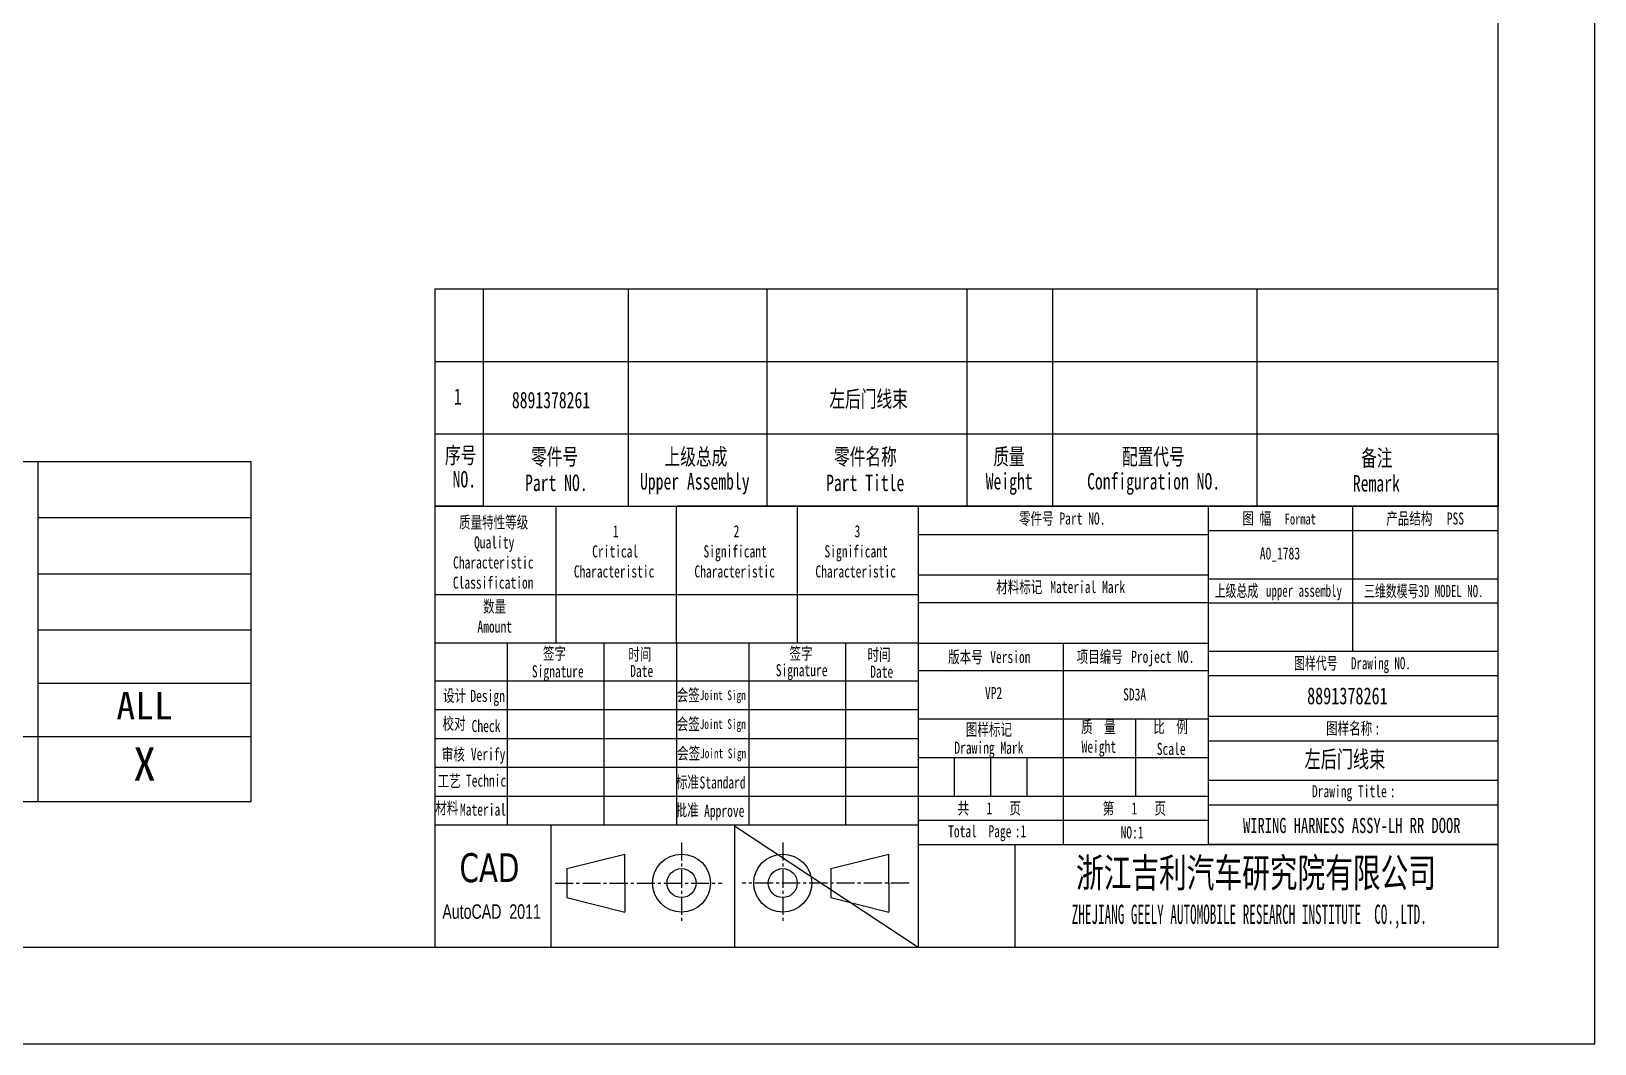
# Model space of a CAD drawing. Header units: inches. Extents: x 47316 to 59086, y 3141 to 11743.
# Drawn here: x 48775.9 to 49099.3, y 6869.2 to 7078.8 of the extents above; entities that cross this region are included whole.
import ezdxf
from ezdxf.enums import TextEntityAlignment as Align

# ---------------------------------------------------------------- set-up
doc = ezdxf.new("R2010")
doc.units = ezdxf.units.IN
doc.header["$MEASUREMENT"] = 0
doc.linetypes.add('CENTER2', pattern=[1.125, 0.75, -0.125, 0.125, -0.125])
doc.styles.add('COOL-宋体', font='')
doc.styles.add('MtX_@FangSong_GB2312', font='')
doc.styles.add('MtX_Arial', font='')
doc.styles.add('MtX_FangSong_GB2312', font='')
doc.styles.add('MtX_KaiTi_GB2312', font='')
doc.styles.add('MtX_SimSun', font='')
doc.styles.add('MtX_SimSun_1', font='')
doc.styles.add('MtX_Verdana', font='')
doc.styles.get("Standard").update_dxf_attribs({"font": ''})
doc.styles.get('COOL-宋体').set_extended_font_data('SimSun')
doc.styles.get('MtX_@FangSong_GB2312').set_extended_font_data('@FangSong_GB2312')
doc.styles.get('MtX_Arial').set_extended_font_data('Arial')
doc.styles.get('MtX_FangSong_GB2312').set_extended_font_data('FangSong_GB2312')
doc.styles.get('MtX_KaiTi_GB2312').set_extended_font_data('KaiTi_GB2312')
doc.styles.get('MtX_SimSun').set_extended_font_data('SimSun')
doc.styles.get('MtX_SimSun_1').set_extended_font_data('SimSun')
doc.styles.get('MtX_Verdana').set_extended_font_data('Verdana')
doc.styles.get('Standard').set_extended_font_data('SimSun')

msp = doc.modelspace()

# ---------------------------------------------------------------- linework, layer by layer
at = {"color": 0, "lineweight": -3}
for p, q in [((49099.34, 6869.2), (49099.34, 7710.2)), ((49079.34, 6889.2), (49079.34, 7690.2)), ((48859.34, 7025.45), (49079.4, 7025.45)), ((48859.34, 7025.45), (48859.34, 6980.45)), ((48869.34, 7025.45), (48869.34, 6980.45)), ((48899.34, 7025.45), (48899.34, 6980.45)), ((48928.05, 7025.45), (48928.05, 6980.45)), ((48969.46, 7025.45), (48969.46, 6980.45)), ((48987.18, 7025.45), (48987.18, 6980.45)), ((49029.4, 7025.45), (49029.4, 6980.45)), ((48859.34, 7010.45), (49079.4, 7010.45)), ((48859.34, 6995.45), (49079.4, 6995.45)), ((49079.34, 6980.45), (49079.34, 6995.45)), ((49079.4, 6980.45), (49079.4, 6995.45)), ((48543.47, 6989.75), (48821.34, 6989.75)), ((48777.28, 6919.36), (48777.28, 6989.75)), ((48821.34, 6919.36), (48821.34, 6989.75)), ((48777.28, 6978.12), (48821.34, 6978.12)), ((48859.34, 6980.45), (49019.28, 6980.45)), ((48869.34, 6980.45), (48859.34, 6980.45)), ((48859.34, 6980.45), (48859.34, 6889.2)), ((48859.34, 6980.45), (48859.34, 6953.97)), ((48859.34, 6980.45), (48869.34, 6980.45)), ((48859.34, 6980.45), (49079.4, 6980.45)), ((48859.4, 6980.45), (49019.34, 6980.45)), ((48869.4, 6980.45), (48859.4, 6980.45)), ((48859.4, 6980.45), (48869.4, 6980.45)), ((48869.34, 6980.45), (48879.34, 6980.45)), ((48869.4, 6980.45), (48879.4, 6980.45)), ((48884.37, 6980.45), (48884.37, 6952.12)), ((48909.27, 6980.45), (48909.27, 6952.12)), ((49079.4, 6980.45), (48909.4, 6980.45)), ((48915.34, 6980.45), (48930.34, 6980.45)), ((48915.4, 6980.45), (48930.4, 6980.45)), ((48934.31, 6980.45), (48934.31, 6952.12)), ((48959.34, 6980.45), (48959.34, 6889.2)), ((48959.34, 6980.45), (48959.34, 6975.45)), ((48959.34, 6980.45), (49019.34, 6980.45)), ((48959.4, 6980.45), (49019.4, 6980.45)), ((49019.28, 6980.45), (49079.34, 6980.45)), ((49019.34, 6980.45), (49019.34, 6910.45)), ((49019.34, 6980.45), (49079.4, 6980.45)), ((49049.31, 6950.45), (49049.31, 6980.45)), ((48959.34, 6974.62), (49019.34, 6974.62)), ((49019.28, 6975.45), (49079.34, 6975.45)), ((48777.28, 6966.49), (48821.34, 6966.49)), ((48959.34, 6966.29), (49019.28, 6966.29)), ((49019.28, 6965.45), (49079.34, 6965.45)), ((48959.34, 6962.12), (48859.34, 6962.12)), ((48859.34, 6960.45), (48859.34, 6955.45)), ((49019.28, 6960.45), (48959.34, 6960.45)), ((49019.28, 6960.45), (49079.34, 6960.45)), ((48777.28, 6954.86), (48821.34, 6954.86)), ((48859.34, 6953.97), (48859.34, 6952.04)), ((48959.34, 6952.12), (48859.34, 6952.12)), ((48874.34, 6952.12), (48874.34, 6914.49)), ((48894.34, 6952.12), (48894.34, 6914.49)), ((48909.34, 6952.12), (48909.34, 6914.49)), ((48944.34, 6952.12), (48924.34, 6952.12)), ((48924.34, 6952.12), (48924.34, 6914.49)), ((48944.34, 6952.12), (48944.34, 6914.49)), ((48959.34, 6952.12), (49019.34, 6952.12)), ((48989.34, 6952.12), (48989.34, 6910.45)), ((49019.28, 6950.45), (49079.34, 6950.45)), ((48959.34, 6946.45), (49019.34, 6946.45)), ((49019.28, 6945.45), (49079.34, 6945.45)), ((48777.28, 6943.84), (48821.34, 6943.84)), ((48859.34, 6944.34), (48959.34, 6944.34)), ((48859.34, 6938.37), (48959.34, 6938.37)), ((48959.34, 6936.45), (49019.34, 6936.45)), ((49004.34, 6936.45), (49004.34, 6920.45)), ((49019.28, 6937.01), (49079.34, 6937.01)), ((48543.47, 6932.82), (48821.34, 6932.82)), ((48859.34, 6932.4), (48924.34, 6932.4)), ((48924.34, 6932.4), (48959.34, 6932.4)), ((49019.28, 6931.93), (49079.34, 6931.93)), ((48859.34, 6926.43), (48959.34, 6926.43)), ((48959.34, 6928.45), (48989.34, 6928.45)), ((48966.84, 6928.45), (48966.84, 6920.45)), ((48974.34, 6928.45), (48974.34, 6920.45)), ((48981.84, 6928.45), (48981.84, 6920.45)), ((48989.34, 6928.45), (49019.34, 6928.45)), ((49019.28, 6923.73), (49079.34, 6923.73)), ((48543.47, 6919.36), (48821.34, 6919.36)), ((48859.34, 6920.46), (48959.34, 6920.46)), ((48959.34, 6920.45), (49019.34, 6920.45)), ((49019.28, 6918.65), (49079.34, 6918.65)), ((48859.34, 6914.49), (48959.34, 6914.49)), ((48883.34, 6914.29), (48883.34, 6889.2)), ((48921.36, 6914.29), (48921.36, 6889.2)), ((48921.36, 6914.29), (48959.34, 6889.2)), ((48959.34, 6915.45), (49019.34, 6915.45)), ((48959.34, 6910.45), (49019.34, 6910.45)), ((48979.34, 6910.45), (48979.34, 6889.2)), ((49019.34, 6910.45), (49079.34, 6910.45)), ((49079.34, 6910.45), (49019.34, 6910.45)), ((48886.64, 6905.47), (48898.64, 6908.47)), ((48898.64, 6902.47), (48898.64, 6908.47)), ((48941.32, 6905.46), (48953.32, 6908.46)), ((48953.32, 6902.28), (48953.32, 6908.46)), ((48886.64, 6905.47), (48886.64, 6899.47)), ((48941.32, 6905.46), (48941.32, 6899.46)), ((48898.64, 6902.47), (48898.64, 6896.47)), ((48910.4, 6902.46), (48910.4, 6902.46)), ((48931.34, 6902.46), (48931.34, 6902.46)), ((48953.32, 6902.46), (48953.32, 6896.46)), ((48886.64, 6899.47), (48898.64, 6896.47)), ((48941.32, 6899.46), (48953.32, 6896.46)), ((47336.34, 6889.2), (49079.34, 6889.2)), ((48859.76, 6889.2), (49079.34, 6889.2)), ((47316.34, 6869.2), (49099.34, 6869.2))]:
    msp.add_line(p, q, dxfattribs=at)
at = {"color": 0, "linetype": 'CENTER2', "lineweight": -3, "ltscale": 5}
for p, q in [((48910.4, 6910.86), (48910.4, 6894.07)), ((48931.34, 6910.86), (48931.34, 6894.07)), ((48884.26, 6902.46), (48918.8, 6902.46)), ((48957.47, 6902.46), (48922.94, 6902.46))]:
    msp.add_line(p, q, dxfattribs=at)
at = {"color": 0, "lineweight": -3}
for centre, radius in [((48910.4, 6902.46), 6), ((48931.34, 6902.46), 6), ((48910.4, 6902.46), 3), ((48931.34, 6902.46), 3)]:
    msp.add_circle(centre, radius, dxfattribs=at)

# ---------------------------------------------------------------- texts
for s, height, style, width, p in [('1', 3.4, 'MtX_SimSun', 0.7, (48863.3, 7001.46)), ('8891378261', 3.4, 'MtX_SimSun', 0.7, (48875.31, 7000.75)), ('左后门线束', 3.4, 'MtX_SimSun', 0.7, (48940.99, 7000.98)), ('序号', 3.4, 'MtX_SimSun', 0.7, (48861.45, 6989.32)), ('零件号', 3.4, 'MtX_SimSun', 0.7, (48879.27, 6989.03)), ('上级总成', 3.4, 'MtX_SimSun', 0.7, (48906.89, 6989.02)), ('零件名称', 3.4, 'MtX_SimSun', 0.7, (48941.96, 6989.03)), ('质量', 3.4, 'MtX_SimSun', 0.7, (48974.91, 6989.04)), ('配置代号', 3.4, 'MtX_SimSun', 0.7, (49001.52, 6989.03)), ('备注', 3.4, 'MtX_SimSun', 0.7, (49051, 6988.77)), ('NO.', 3.4, 'MtX_SimSun', 0.7, (48863.04, 6984.35)), ('Part NO.', 3.4, 'MtX_SimSun', 0.7, (48878.03, 6983.61)), ('Upper Assembly', 3.4, 'MtX_SimSun', 0.7, (48901.82, 6983.91)), ('Part Title', 3.4, 'MtX_SimSun', 0.7, (48940.31, 6983.61)), ('Weight', 3.4, 'MtX_SimSun', 0.7, (48973.33, 6983.93)), ('Configuration NO.', 3.4, 'MtX_SimSun', 0.7, (48994.31, 6983.93)), ('Remark', 3.4, 'MtX_SimSun', 0.7, (49049.3, 6983.51)), ('质量特性等级', 2.5, 'MtX_SimSun', 0.7, (48864.37, 6975.9)), ('零件号 Part NO.', 2.5, 'MtX_SimSun', 0.7, (48980.23, 6976.67)), ('图 幅', 2.5, 'MtX_SimSun', 0.7, (49026.45, 6976.69)), ('Format', 2.25, 'MtX_SimSun', 0.7, (49035.21, 6976.69)), ('产品结构', 2.5, 'MtX_SimSun', 0.7, (49056.21, 6976.67)), ('PSS', 2.5, 'MtX_SimSun', 0.7, (49068.73, 6976.67)), ('Quality', 2.5, 'MtX_SimSun', 0.7, (48867.48, 6971.73)), ('1', 2.5, 'MtX_SimSun', 0.7, (48896.2, 6974.04)), ('2', 2.5, 'MtX_SimSun', 0.7, (48921.18, 6974.04)), ('3', 2.5, 'MtX_SimSun', 0.7, (48946.2, 6974.04)), ('Critical', 2.5, 'MtX_SimSun', 0.7, (48891.92, 6969.87)), ('Significant', 2.5, 'MtX_SimSun', 0.7, (48914.95, 6969.87)), ('Significant', 2.5, 'MtX_SimSun', 0.7, (48939.98, 6969.87)), ('A0_1783', 2.5, 'MtX_SimSun', 0.7, (49030.04, 6969.45)), ('Characteristic', 2.5, 'MtX_SimSun', 0.7, (48863.14, 6967.57)), ('Characteristic', 2.5, 'MtX_SimSun', 0.7, (48888.12, 6965.71)), ('Characteristic', 2.5, 'MtX_SimSun', 0.7, (48913.07, 6965.71)), ('Characteristic', 2.5, 'MtX_SimSun', 0.7, (48938.1, 6965.71)), ('Classification', 2.5, 'MtX_SimSun', 0.7, (48863.1, 6963.4)), ('材料标记', 2.5, 'MtX_SimSun', 0.7, (48975.5, 6962.5)), (' Material Mark', 2.5, 'MtX_SimSun', 0.7, (48985.51, 6962.5)), ('数量', 2.5, 'MtX_SimSun', 0.7, (48869.34, 6958.47)), ('Amount', 2.5, 'MtX_SimSun', 0.7, (48868.18, 6954.3)), ('签字', 2.5, 'MtX_FangSong_GB2312', 0.7, (48881.72, 6948.73)), ('时间', 2.5, 'MtX_FangSong_GB2312', 0.7, (48899.38, 6948.55)), ('签字', 2.5, 'MtX_FangSong_GB2312', 0.7, (48932.74, 6948.73)), ('时间', 2.5, 'MtX_FangSong_GB2312', 0.7, (48948.88, 6948.49)), ('版本号', 2.5, 'MtX_SimSun', 0.7, (48965.56, 6948.01)), (' Version', 2.5, 'MtX_SimSun', 0.7, (48973.07, 6948.01)), ('项目编号 ', 2.5, 'MtX_SimSun', 0.7, (48992.15, 6948.05)), ('Project NO.', 2.5, 'MtX_SimSun', 0.7, (49003.42, 6948.05)), ('Signature', 2.5, 'MtX_SimSun', 0.7, (48879.45, 6945.04)), ('Date', 2.5, 'MtX_SimSun', 0.7, (48899.79, 6945.12)), ('Signature', 2.5, 'MtX_SimSun', 0.7, (48929.9, 6945.28)), ('Date', 2.5, 'MtX_SimSun', 0.7, (48949.44, 6944.96)), ('设计', 2.5, 'MtX_FangSong_GB2312', 0.7, (48861.06, 6940.01)), ('Design', 2.5, 'MtX_SimSun', 0.7, (48866.71, 6939.95)), ('会签', 2.5, 'MtX_SimSun', 0.7, (48909.41, 6940.12)), ('Joint Sign', 2, 'MtX_SimSun', 0.7, (48914.17, 6940.34)), ('VP2', 2.5, 'MtX_SimSun', 0.7, (48973.18, 6940.55)), ('SD3A', 2.5, 'MtX_SimSun', 0.7, (49001.77, 6940.27)), ('校对', 2.5, 'MtX_FangSong_GB2312', 0.7, (48860.95, 6934.23)), ('Check', 2.5, 'MtX_SimSun', 0.7, (48866.98, 6933.72)), ('会签', 2.5, 'MtX_SimSun', 0.7, (48909.41, 6934.15)), ('Joint Sign', 2, 'MtX_SimSun', 0.7, (48914.17, 6934.37)), ('图样标记', 2.5, 'MtX_SimSun', 0.7, (48969.22, 6932.99)), ('质  量', 2.5, 'MtX_SimSun', 0.7, (48993.08, 6933.52)), ('比  例', 2.5, 'MtX_SimSun', 0.7, (49008, 6933.54)), ('图样名称', 2.5, 'MtX_SimSun', 0.7, (49043.76, 6933.23)), ('Weight', 2.5, 'MtX_SimSun', 0.7, (48993.17, 6929.44)), (':', 2.5, 'MtX_SimSun_1', 0.7, (49053.77, 6933.23)), ('审核', 2.5, 'MtX_FangSong_GB2312', 0.7, (48860.8, 6927.83)), ('Verify', 2.5, 'MtX_SimSun', 0.7, (48866.82, 6927.9)), ('会签', 2.5, 'MtX_SimSun', 0.7, (48909.49, 6928.07)), ('Joint Sign', 2, 'MtX_SimSun', 0.7, (48914.25, 6928.29)), ('Drawing Mark', 2.5, 'MtX_SimSun', 0.7, (48966.85, 6929.22)), ('Scale', 2.5, 'MtX_SimSun', 0.7, (49008.73, 6928.98)), ('工艺', 2.5, 'MtX_SimSun', 0.7, (48859.94, 6922.34)), ('Technic', 2.5, 'MtX_SimSun', 0.7, (48865.8, 6922.41)), ('标准', 2.5, 'MtX_SimSun', 0.7, (48909.23, 6922.11)), ('Standard', 2.5, 'MtX_SimSun', 0.7, (48914.14, 6922.04)), ('Drawing Title', 2.5, 'MtX_SimSun', 0.7, (49040.84, 6920.22)), ('材料', 2.5, 'MtX_SimSun', 0.7, (48859.46, 6916.75)), ('Material', 2.5, 'MtX_SimSun', 0.7, (48864.57, 6916.42)), ('批准', 2.5, 'MtX_FangSong_GB2312', 0.7, (48909.18, 6916.32)), ('共\u3000 1 \u3000页', 2.5, 'MtX_SimSun', 0.7, (48967.52, 6916.69)), ('第\u3000 1 \u3000页', 2.5, 'MtX_SimSun', 0.7, (48997.52, 6916.67)), (':', 2.5, 'MtX_Verdana', 0.7, (49057.11, 6920.22)), ('Approve', 2.5, 'MtX_SimSun', 0.7, (48915.08, 6916.16)), ('Total  Page', 2.5, 'MtX_SimSun', 0.7, (48965.56, 6911.94)), (':1', 2.5, 'MtX_@FangSong_GB2312', 0.7, (48979.33, 6911.94)), ('NO:1', 2.5, 'MtX_SimSun', 0.7, (49001.24, 6911.7)), ('CAD', 6, 'MtX_Verdana', 0.7, (48864.46, 6902.65)), ('浙江吉利汽车研究院有限公司', 6, 'MtX_KaiTi_GB2312', 0.7, (48992.02, 6901.59)), ('AutoCAD  2011', 3, 'MtX_Arial', 0.7, (48860.92, 6895.06)), ('ZHEJIANG GEELY AUTOMOBILE RESEARCH INSTITUTE  CO.,LTD.', 4, 'MtX_SimSun', 0.5, (48991.13, 6894))]:
    msp.add_text(s, height=height, dxfattribs=dict(at, style=style, width=width)).set_placement(p)
at = {"color": 7, "lineweight": -3, "style": 'MtX_SimSun', "width": 0.66}
for s, p in [('上级总成', (49020.71, 6961.72)), ('upper assembly', (49031.33, 6961.72)), ('三维数模号3D MODEL NO.', (49051.61, 6961.66)), ('图样代号', (49037.13, 6946.72)), ('Drawing NO.', (49048.93, 6946.72))]:
    msp.add_text(s, height=2.5, dxfattribs=at).set_placement(p)
at = {"color": 0, "lineweight": -3, "style": 'COOL-宋体'}
for s, height, p in [('ALL', 5.713, (48799.31, 6936.33)), ('X', 6.86, (48799.31, 6923.69))]:
    msp.add_text(s, height=height, dxfattribs=at).set_placement(p, align=Align.CENTER)
at = {"color": 0, "lineweight": -3, "width": 0.7}
for s, height, p in [('8891378261', 3.5, (49039.83, 6939.47)), ('左后门线束', 3.5, (49039.29, 6926.35)), ('WIRING HARNESS ASSY-LH RR DOOR', 3.15, (49026.57, 6912.81))]:
    msp.add_text(s, height=height, dxfattribs=at).set_placement(p)

doc.saveas('drawing.dxf')
